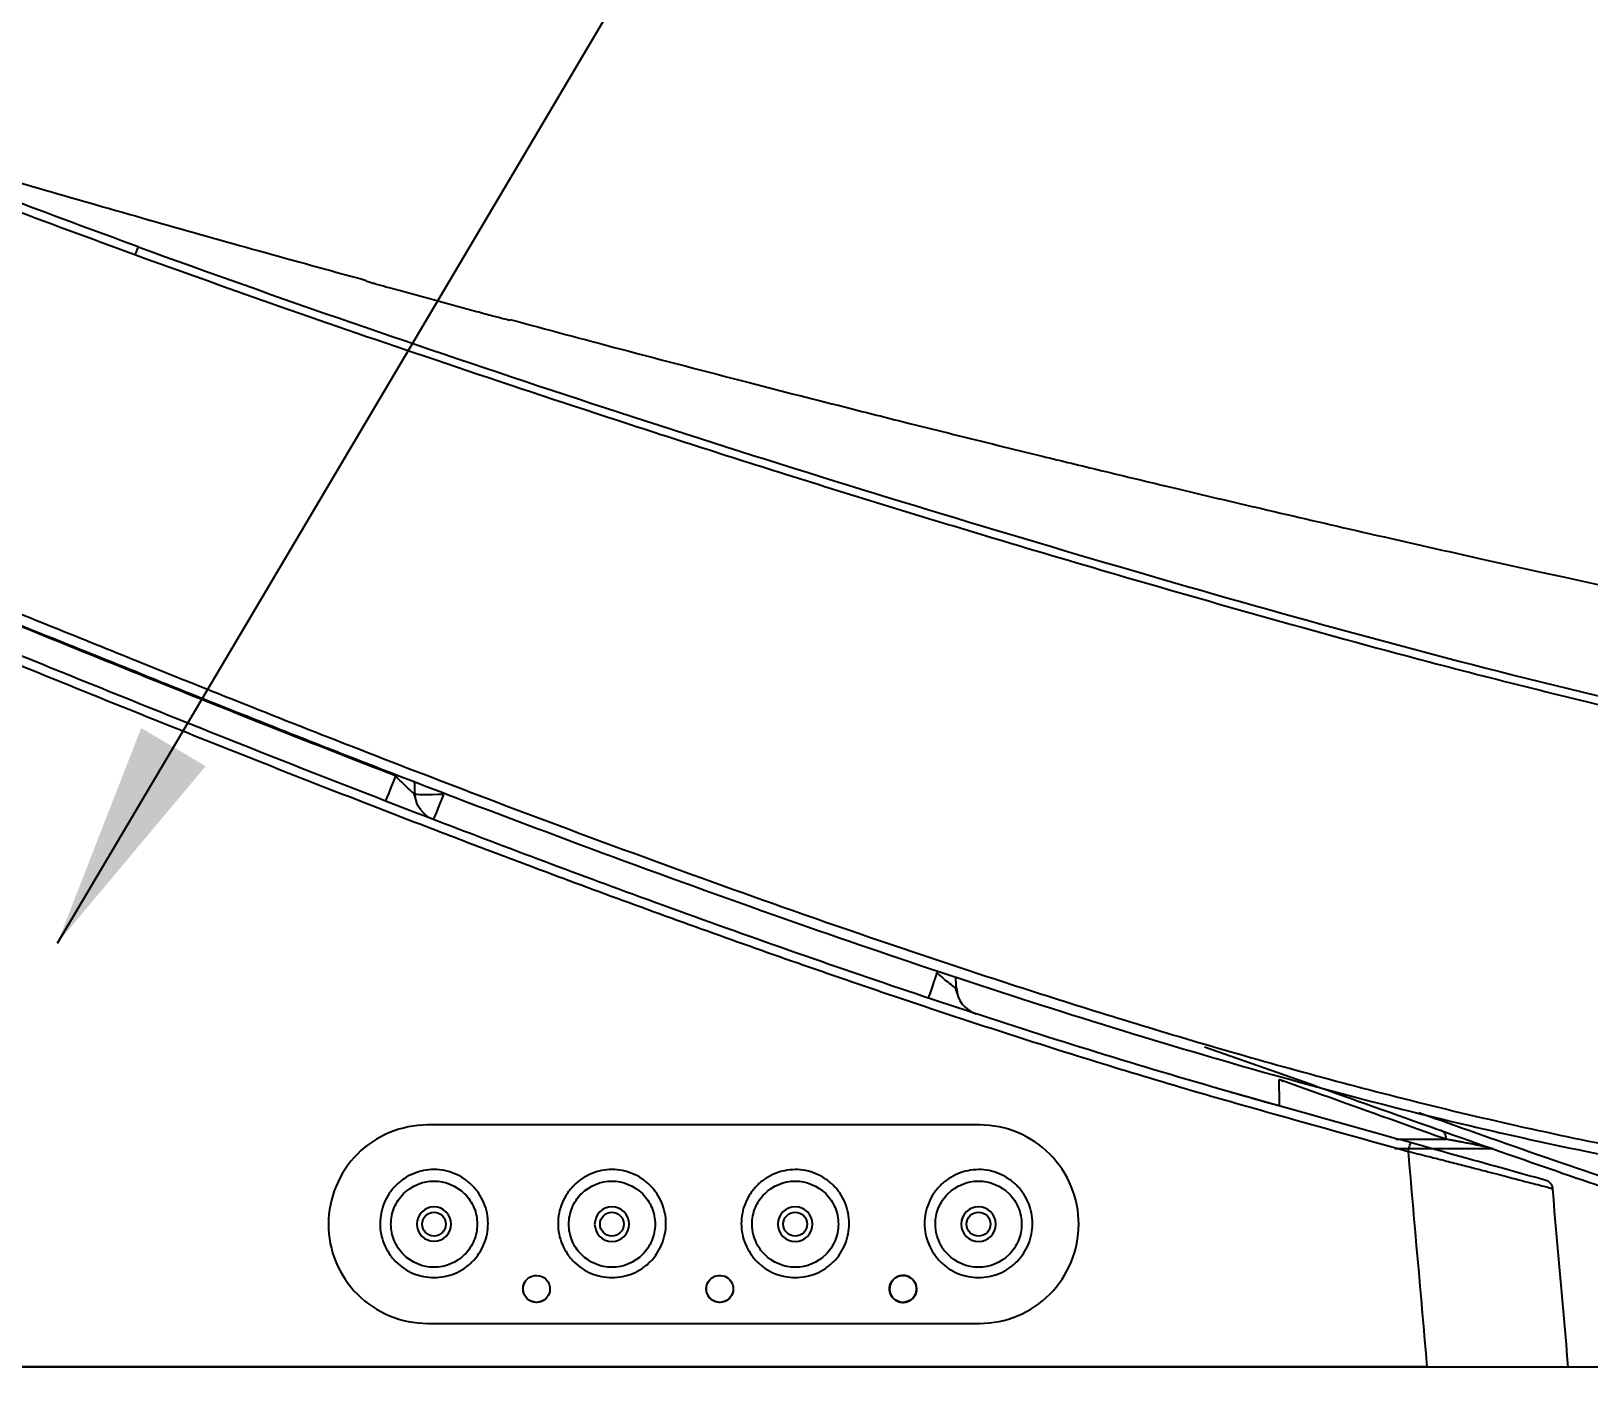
# Model space of a CAD drawing. Extents: x -2137 to 3740, y 68 to 2359.
# Drawn here: x 1426 to 1590.2, y 672.3 to 815.6 of the extents above; entities that cross this region are included whole.
import ezdxf

# ---------------------------------------------------------------- set-up
doc = ezdxf.new("R2010")
doc.units = 0
doc.header["$LTSCALE"] = 20
doc.header["$MEASUREMENT"] = 0
doc.layers.get('0').update_dxf_attribs({"linetype": 'CONTINUOUS'})
doc.layers.get('DEFPOINTS').update_dxf_attribs({"linetype": 'CONTINUOUS'})
doc.layers.add('1', color=7, linetype='CONTINUOUS')
doc.dimstyles.get("Standard").update_dxf_attribs({"dimtxt": 2.7, "dimasz": 2.5, "dimexe": 1.5, "dimexo": 1.5, "dimgap": 1.5, "dimtad": 1, "dimdec": 0, "dimlfac": 10, "dimzin": 0, "dimdsep": 46, "dimtxsty": 'Standard', "dimcen": 0, "dimclrt": 2, "dimadec": 0, "dimazin": 0, "dimtfac": 1, "dimtdec": 0, "dimtmove": 0, "dimatfit": 3, "dimfxl": 0, "dimtolj": 1, "dimtzin": 0, "dimarcsym": 0})

# ---------------------------------------------------------------- blocks, each defined once
blk = doc.blocks.new('*D29')
at = {"color": 3, "lineweight": -2}
for p, q in [((1914.91, 686.91), (1914.91, 67.8)), ((1305.18, 293.1), (1305.18, 67.8)), ((1329.18, 73.8), (1890.91, 73.8))]:
    blk.add_line(p, q, dxfattribs=at)
at = {"color": 3}
for points in [[(1329.18, 77.8), (1329.18, 69.8), (1305.18, 73.8)], [(1890.91, 77.8), (1890.91, 69.8), (1914.91, 73.8)]]:
    blk.add_solid(points, dxfattribs=at)
at = {"layer": 'DEFPOINTS', "color": 0}
for p in [(1914.91, 688.71), (1305.18, 294.9), (1914.91, 73.8)]:
    blk.add_point(p, dxfattribs=at)
at = {"color": 2, "insert": (1610.04, 97.8), "char_height": 24, "attachment_point": 5}
blk.add_mtext('\\A1;610', dxfattribs=at)
blk = doc.blocks.new('A$C9bb48bae')
at = {"layer": '1', "color": 7, "linetype": 'Continuous'}
for p, q in [((364.2, 29.44), (364.2, 29.43)), ((334.82, 22.97), (334.82, 22.97)), ((328.93, 19.5), (328.96, 19.52)), ((341.77, 0), (326.87, 0))]:
    blk.add_line(p, q, dxfattribs=at)
blk.add_arc((445.42, 60.48), 3, 290.9699, 357.5, dxfattribs=at)
at = {"layer": '1', "color": 7, "linetype": 'Continuous', "extrusion": (0, 0, -1)}
for centre, radius, start, end in [((-388.36, 40.05), 3, 183, 251.8739), ((-329.5, 18.68), 1, 5, 74.4047)]:
    blk.add_arc(centre, radius, start, end, dxfattribs=at)
at = {"layer": '1', "color": 7, "linetype": 'Continuous'}
for centre, major_axis, ratio, start_param, end_param in [((450.48, 62.43), (-1.08, 2.8), 0.017208, 1.621769, 3.141593), ((445.42, 60.48), (3, -0.13), 0.053932, 4.717597, 6.283185), ((445.42, 60.48), (-1.07, 2.8), 0.016724, 1.622363, 3.141593), ((393.39, 41.72), (-0.95, 2.85), 0.010522, 1.630612, 3.141593), ((343.76, 22.66), (0.269, -0.963), 0.008601, 1.622759, 3.141593)]:
    blk.add_ellipse(centre, major_axis=major_axis, ratio=ratio, start_param=start_param, end_param=end_param, dxfattribs=at)
for points, knots in [([(505.4, 129.24), (498.3, 127.14), (483.88, 122.95), (466.6, 118.05), (456.42, 115.26), (453.57, 114.48)], [0, 0, 0, 0, 0.412563, 0.835474, 1, 1, 1, 1]), ([(505.89, 127.84), (501.26, 126.01), (491.98, 122.34), (482.62, 118.91), (477.94, 117.19)], [0, 0, 0, 0, 0.500173, 1, 1, 1, 1]), ([(477.62, 118.02), (447.77, 107.18), (417.59, 97.28), (371.94, 83.6), (356.66, 79.18), (325.94, 71.07), (310.49, 67.49), (294.96, 64.38)], [0, 0, 0, 0, 0.5, 0.5, 0.75, 0.75, 1, 1, 1, 1]), ([(477.94, 117.19), (473.18, 115.48), (463.04, 111.84), (446.84, 106.28), (428.76, 100.25), (408.76, 93.82), (385.45, 86.67), (362.83, 80.08), (339.81, 73.74), (318.39, 68.42), (302.85, 65.15), (295.1, 63.52)], [0, 0, 0, 0, 0.079655, 0.169452, 0.269417, 0.379575, 0.499943, 0.65291, 0.750136, 0.875496, 1, 1, 1, 1]), ([(450.08, 113.43), (448.72, 113.06), (446, 112.31), (443.29, 111.58), (441.93, 111.21)], [0, 0, 0, 0, 0.500231, 1, 1, 1, 1]), ([(453.58, 114.41), (453.56, 114.41), (453.53, 114.39), (453.27, 114.32), (452.87, 114.21), (452.37, 114.06), (451.8, 113.9), (451.22, 113.74), (450.64, 113.59), (450.27, 113.48), (450.08, 113.43)], [0, 0, 0, 0, 0.135511, 0.271849, 0.411596, 0.545473, 0.672653, 0.789787, 0.894801, 1, 1, 1, 1]), ([(438.42, 110.36), (434.52, 109.31), (426.11, 107.06), (414.14, 103.94), (404, 101.35), (396.82, 99.54), (391.64, 98.25), (386.98, 97.1), (381.81, 95.83), (375.63, 94.33), (367.93, 92.48), (358.72, 90.31), (348.05, 87.84), (316.87, 80.8), (280.4, 73.29), (239.1, 65.9), (212.88, 61.6), (187.6, 57.85), (164.29, 54.77), (145.3, 52.54), (130.29, 50.95), (118.11, 49.76), (107.71, 48.84), (98.3, 48.08), (88.95, 47.38), (77.07, 46.59), (68.06, 46.09), (62.95, 45.83)], [0, 0, 0, 0, 0.031815, 0.06835, 0.097277, 0.114025, 0.126565, 0.139222, 0.151775, 0.168453, 0.189216, 0.214009, 0.24276, 0.275372, 0.465247, 0.535344, 0.605106, 0.674102, 0.736164, 0.789939, 0.82439, 0.854817, 0.886058, 0.906459, 0.929029, 0.959788, 1, 1, 1, 1]), ([(441.93, 111.21), (441.63, 111.13), (441.05, 110.97), (440.27, 110.76), (439.63, 110.59), (439.01, 110.43), (438.63, 110.33), (438.45, 110.29), (438.44, 110.29), (438.43, 110.29)], [0, 0, 0, 0, 0.166105, 0.321356, 0.464124, 0.588876, 0.811375, 0.905746, 1, 1, 1, 1]), ([(438.43, 110.29), (438.43, 110.32), (438.43, 110.34), (438.43, 110.35), (438.43, 110.35)], [0, 0, 0, 0, 0.67014, 1, 1, 1, 1]), ([(508.18, 86.65), (507.76, 86.48), (506.4, 85.93), (503.59, 84.81), (499.26, 83.07), (493.41, 80.71), (486.03, 77.74), (477.13, 74.14), (466.69, 69.95), (454.7, 65.22), (441.14, 59.99), (425.98, 54.31), (409.21, 48.25), (390.79, 41.94), (370.67, 35.52), (348.79, 29.27), (325.04, 23.58), (299.34, 19.19), (271.75, 16.76), (242.55, 15), (211.89, 14.3), (180.13, 14.16), (147.47, 14.18), (114.23, 14.18), (81.16, 14.2), (49.63, 14.21), (22.36, 14.22), (3.8, 14.24), (0, 14.25), (0, 14.25)], [0, 0, 0, 0, 0.002237, 0.007152, 0.014744, 0.025013, 0.037959, 0.053582, 0.07188, 0.092854, 0.116505, 0.142832, 0.171833, 0.20351, 0.237859, 0.274881, 0.314573, 0.356936, 0.402004, 0.449781, 0.500255, 0.55342, 0.609269, 0.667805, 0.729036, 0.79296, 0.859558, 0.928803, 1, 1, 1, 1]), ([(508.57, 85.61), (501.17, 82.64), (486.76, 76.86), (465.34, 68.2), (438.59, 57.77), (407.47, 46.3), (372.14, 34.63), (340.79, 25.91), (315.51, 20.67), (296.67, 17.98), (280.02, 16.35), (262.8, 15.06), (243.44, 14.01), (224.11, 13.4), (198.55, 13.04), (173.8, 13), (149.29, 13), (128.88, 13), (107.29, 13), (84.96, 13), (63.98, 13), (40.83, 13), (23.09, 13), (11.49, 13), (5.31, 13), (1.71, 13), (0.97, 13), (0.97, 13)], [0, 0, 0, 0, 0.039003, 0.075957, 0.112972, 0.179376, 0.238139, 0.29481, 0.338391, 0.364249, 0.387853, 0.420247, 0.44887, 0.483127, 0.51582, 0.576231, 0.608416, 0.642464, 0.683469, 0.724728, 0.767812, 0.808151, 0.875463, 0.906299, 0.936507, 0.968699, 1, 1, 1, 1]), ([(450.49, 62.27), (454.75, 63.93), (463.78, 67.45), (477.29, 72.86), (491.02, 78.43), (500, 82.09), (504.49, 83.91)], [0, 0, 0, 0, 0.235726, 0.499999, 0.749999, 1, 1, 1, 1]), ([(343.49, 23.63), (352.82, 26.21), (371.48, 31.37), (398.79, 40.23), (424.37, 49.3), (446.55, 57.65), (466.64, 65.5), (485.74, 73.2), (499.02, 78.6), (505.62, 81.29)], [0, 0, 0, 0, 0.168543, 0.337103, 0.500019, 0.641198, 0.75001, 0.875634, 1, 1, 1, 1]), ([(506.03, 80.42), (502.71, 79.07), (496.06, 76.37), (482.76, 70.96), (466.11, 64.27), (451.62, 58.61), (441.55, 54.77), (434.83, 52.23), (422.48, 47.66), (405.57, 41.61), (385.14, 34.76), (368.67, 29.69), (354.84, 25.8), (347.92, 23.87), (343.76, 22.71)], [0, 0, 0, 0, 0.062547, 0.125006, 0.249989, 0.374972, 0.395805, 0.437472, 0.499979, 0.624989, 0.749999, 0.874999, 0.924839, 1, 1, 1, 1]), ([(448.58, 60.45), (448.6, 60.47), (448.75, 60.59), (449.16, 60.96), (449.82, 61.59), (450.27, 62.04), (450.49, 62.27)], [0, 0, 0, 0, 0.044623, 0.362119, 0.680771, 1, 1, 1, 1]), ([(448.42, 60.35), (448.43, 60.34), (448.44, 60.34), (448.53, 60.41), (448.58, 60.45)], [0, 0, 0, 0, 0.568434, 1, 1, 1, 1]), ([(391.52, 39.97), (391.53, 39.98), (391.67, 40.08), (392.06, 40.38), (392.73, 40.93), (393.19, 41.33), (393.42, 41.54)], [0, 0, 0, 0, 0.036746, 0.356852, 0.678063, 1, 1, 1, 1]), ([(391.35, 39.89), (391.36, 39.89), (391.38, 39.88), (391.47, 39.94), (391.52, 39.97)], [0, 0, 0, 0, 0.557597, 1, 1, 1, 1]), ([(389.4, 37.23), (389.4, 37.23), (389.33, 37.21), (389.31, 37.21), (389.29, 37.2)], [0, 0, 0, 0, 0.002193, 1, 1, 1, 1]), ([(365.2, 33.72), (361.46, 32.41), (348.85, 27.98), (329.17, 20.89), (307.61, 13.74), (289.33, 9.75), (272.77, 8.38), (256.81, 8.11), (239.45, 8.03), (222.06, 8.01), (205.49, 8), (187.79, 8), (168.01, 8), (144.08, 8), (117.97, 8), (94.34, 8), (73.9, 8), (56.62, 8), (42.5, 8), (32.46, 8), (23.02, 8), (15.24, 8), (11.81, 8), (10.89, 8)], [0, 0, 0, 0, 0.027782, 0.09364, 0.14666, 0.186834, 0.224409, 0.263097, 0.299128, 0.346896, 0.386387, 0.417719, 0.474598, 0.530819, 0.595475, 0.67339, 0.718363, 0.768012, 0.829196, 0.860934, 0.886752, 0.955538, 1, 1, 1, 1]), ([(339.75, 23.98), (345.54, 26.05), (349.85, 27.6), (355.73, 29.69), (357.35, 30.27), (357.35, 30.27)], [0, 0, 0, 0, 0.5, 0.5, 1, 1, 1, 1]), ([(357.41, 27.51), (357.62, 27.57), (359.31, 28.04), (361.35, 28.62), (362.89, 29.06), (363.65, 29.28), (363.96, 29.37), (364.06, 29.4), (364.08, 29.4)], [0, 0, 0, 0, 0.050065, 0.40918, 0.589555, 0.769584, 0.949082, 1, 1, 1, 1]), ([(342.62, 26.8), (339.55, 25.71), (336.48, 24.62), (324.62, 20.46), (315.83, 17.41), (302.38, 13.71), (297.86, 12.63), (288.72, 10.96), (284.11, 10.37), (270.24, 9.23), (260.95, 9.17), (242.44, 9.03), (233.2, 9.02), (205.67, 9), (187.55, 9), (152.02, 9), (134.59, 9), (101, 9), (84.82, 9), (55.28, 9), (41.92, 9), (26.32, 9), (21.86, 9), (14.82, 9), (12.23, 9), (9.05, 9), (8.33, 9), (8.35, 9)], [0, 0, 0, 0, 0.022892, 0.022892, 0.088296, 0.088296, 0.120998, 0.120998, 0.1537, 0.1537, 0.219104, 0.219104, 0.284508, 0.284508, 0.415317, 0.415317, 0.546125, 0.546125, 0.676934, 0.676934, 0.807742, 0.807742, 0.873147, 0.873147, 0.938551, 0.938551, 1, 1, 1, 1]), ([(329.24, 19.65), (329.24, 19.65), (330.89, 20.11), (336.24, 21.6), (339.86, 22.61), (343.49, 23.63)], [0, 0, 0, 0, 0.5, 0.5, 1, 1, 1, 1]), ([(334.87, 23), (334.86, 23), (334.84, 22.99), (334.81, 22.98), (334.78, 22.97), (334.76, 22.96), (334.74, 22.95), (334.72, 22.95), (334.71, 22.94), (334.71, 22.94), (334.71, 22.94)], [0, 0, 0, 0, 0.073435, 0.206866, 0.340296, 0.473727, 0.607158, 0.740588, 0.874019, 1, 1, 1, 1]), ([(335.04, 23), (335.03, 23), (335.01, 23), (334.99, 23), (334.98, 23.02), (335.07, 23.05), (335.25, 23.1), (335.44, 23.14), (335.65, 23.19), (335.88, 23.24), (336.13, 23.29), (336.4, 23.35), (336.67, 23.4), (336.93, 23.46), (337.2, 23.51), (337.46, 23.56), (337.73, 23.61), (338.03, 23.67), (338.36, 23.73), (338.71, 23.79), (339.07, 23.86), (339.43, 23.92), (339.65, 23.96), (339.75, 23.98)], [0, 0, 0, 0, 0.013986, 0.033838, 0.057621, 0.082906, 0.111907, 0.143342, 0.178862, 0.218397, 0.261942, 0.310426, 0.361841, 0.412669, 0.462727, 0.513481, 0.567583, 0.627787, 0.695404, 0.769084, 0.847645, 0.932351, 1, 1, 1, 1]), ([(345.15, 23), (344.71, 23), (343.18, 23), (340.12, 23), (336.88, 23), (335.04, 23)], [0, 0, 0, 0, 0.179724, 0.589862, 1, 1, 1, 1]), ([(345.03, 23.98), (343.97, 23.98), (342.27, 23.98), (340.4, 23.98), (339.75, 23.98)], [0, 0, 0, 0, 0.664076, 1, 1, 1, 1]), ([(343.76, 22.71), (343.09, 22.55), (341.8, 22.22), (339.94, 21.75), (338.24, 21.32), (336.71, 20.92), (335.36, 20.57), (334.17, 20.26), (332.44, 19.8), (330.46, 19.3), (328.94, 18.9), (328.67, 18.82), (328.58, 18.79)], [0, 0, 0, 0, 0.089256, 0.17345, 0.252596, 0.326708, 0.395807, 0.459918, 0.519072, 0.698024, 0.870889, 1, 1, 1, 1]), ([(341.77, 0), (373.47, 0), (405.18, 0), (468.59, 0), (500.29, 0), (531.98, 0)], [0, 0, 0, 0, 0.5, 0.5, 1, 1, 1, 1])]:
    blk.add_open_spline(points, degree=3, knots=knots, dxfattribs=at)
for points, degree in [([(477.62, 118.02), (486.99, 121.43), (496.3, 124.95), (505.54, 128.66)], 3), ([(477.62, 118.02), (477.63, 118.01), (477.79, 117.6), (477.94, 117.19)], 3), ([(448.42, 60.35), (448.43, 60.78), (448.45, 61.22), (448.47, 61.66)], 3), ([(448.59, 60.45), (448.41, 59.93), (448.28, 59.57)], 2), ([(391.35, 39.89), (391.38, 40.31), (391.4, 40.72), (391.42, 41.13)], 3), ([(391.52, 39.97), (391.15, 38.94)], 1), ([(391.3, 39.47), (391.28, 39.35), (391.25, 39.24), (391.22, 39.14)], 3), ([(357.08, 30.17), (357.02, 30.15), (356.95, 30.13), (356.87, 30.1)], 3), ([(357.3, 27.49), (357.31, 28.41), (357.33, 29.34), (357.35, 30.27)], 3), ([(335.04, 23), (334.93, 23), (334.82, 22.98), (334.71, 22.94)], 3), ([(334.76, 22.96), (335.05, 23)], 1), ([(343.76, 22.71), (343.09, 15.14), (342.43, 7.57), (341.77, 0)], 3), ([(326.87, 0), (327.41, 6.26), (327.96, 12.51), (328.51, 18.77)], 3), ([(328.58, 18.79), (328.56, 18.78), (328.53, 18.78), (328.51, 18.77)], 3), ([(328.97, 19.53), (328.55, 19.24), (328.54, 18.78)], 2), ([(328.63, 18.8), (328.59, 18.79), (328.56, 18.79), (328.54, 18.78)], 3)]:
    blk.add_open_spline(points, degree=degree, dxfattribs=at)
blk.add_rational_spline([(339.75, 23.98), (339.71, 24.43), (339.91, 24.78), (340.26, 24.91)], [1.10724556924, 0.964144512346, 0.964251556934, 1.107566703], degree=3, dxfattribs=at)

msp = doc.modelspace()

# ---------------------------------------------------------------- linework, layer by layer
msp.add_line((1320.18, 674.9), (1903.15, 674.9))
at = {"layer": '1', "color": 7, "linetype": 'Continuous', "extrusion": (0, 0, -1)}
for centre, radius in [((-1468.49, 689.94), 1.81), ((-1487.24, 689.94), 1.82), ((-1506.56, 689.94), 1.83), ((-1525.88, 689.94), 1.84)]:
    msp.add_circle(centre, radius, dxfattribs=at)
at = {"layer": '1', "color": 7, "linetype": 'Continuous'}
for centre, radius in [((1468.49, 689.94), 1.25), ((1487.24, 689.94), 1.25), ((1506.56, 689.94), 1.26), ((1525.88, 689.94), 1.27)]:
    msp.add_circle(centre, radius, dxfattribs=at)
at = {"layer": '1', "color": 7, "linetype": 'Continuous', "extrusion": (0, 0, -1)}
for centre, start, end in [((-1479.29, 683.12), 251.5692, 144.4411), ((-1517.92, 683.12), 251.5692, 137.0329), ((-1517.92, 683.12), 320.0479, 251.5692), ((-1498.61, 683.12), 251.5692, 161.6929), ((-1498.61, 683.12), 180.8967, 251.5692), ((-1479.29, 683.12), 192.0061, 251.5692), ((-1517.92, 683.12), 192.0061, 251.5692), ((-1517.93, 683.12), 239.8073, 251.5692)]:
    msp.add_arc(centre, 1.42, start, end, dxfattribs=at)
at = {"layer": '1', "color": 7, "linetype": 'Continuous'}
for points, knots in [([(1467.81, 700.39), (1465.05, 700.39), (1462.34, 699.26), (1458.49, 695.4), (1457.36, 692.67), (1457.35, 687.22), (1458.46, 684.51), (1462.36, 680.6), (1465.05, 679.48), (1467.81, 679.48)], [0, 0, 0, 0, 0.25, 0.25, 0.5, 0.5, 0.75, 0.75, 1, 1, 1, 1]), ([(1525.99, 700.39), (1516.87, 700.39), (1507.96, 700.39), (1496.66, 700.39), (1493.98, 700.39), (1488.69, 700.39), (1486.11, 700.39), (1478.41, 700.39), (1473.17, 700.39), (1467.81, 700.39)], [0, 0, 0, 0, 0.448805, 0.448805, 0.591114, 0.591114, 0.733423, 0.733423, 1, 1, 1, 1]), ([(1525.99, 679.48), (1528.76, 679.48), (1531.46, 680.62), (1535.32, 684.48), (1536.44, 687.21), (1536.45, 692.66), (1535.34, 695.37), (1531.44, 699.28), (1528.76, 700.39), (1525.99, 700.39)], [0, 0, 0, 0, 0.25, 0.25, 0.5, 0.5, 0.75, 0.75, 1, 1, 1, 1]), ([(1468.49, 695.69), (1468.87, 695.69), (1469.61, 695.61), (1470.69, 695.29), (1471.68, 694.76), (1472.54, 694.04), (1473.25, 693.18), (1473.78, 692.19), (1474.11, 691.11), (1474.22, 690), (1474.11, 688.88), (1473.68, 687.46), (1472.83, 686.19), (1471.68, 685.24), (1470.68, 684.71), (1469.61, 684.38), (1468.49, 684.28), (1467.37, 684.39), (1465.94, 684.82), (1464.67, 685.67), (1463.73, 686.82), (1463.2, 687.81), (1462.87, 688.89), (1462.77, 690), (1462.88, 691.12), (1463.2, 692.19), (1463.73, 693.18), (1464.44, 694.05), (1465.31, 694.76), (1466.63, 695.46), (1467.75, 695.69), (1468.49, 695.69)], [0, 0, 0, 0, 0.031357, 0.062538, 0.093894, 0.125116, 0.156399, 0.187717, 0.2189, 0.250253, 0.281428, 0.312752, 0.374949, 0.406295, 0.437473, 0.468905, 0.500315, 0.531515, 0.562838, 0.62505, 0.656404, 0.687575, 0.718917, 0.750142, 0.781407, 0.812729, 0.843909, 0.875267, 0.906454, 0.937783, 1, 1, 1, 1]), ([(1487.24, 695.69), (1487.62, 695.69), (1488.36, 695.61), (1489.44, 695.29), (1490.42, 694.76), (1491.29, 694.05), (1492.01, 693.18), (1492.53, 692.19), (1492.86, 691.12), (1492.97, 690.01), (1492.86, 688.89), (1492.43, 687.46), (1491.59, 686.19), (1490.44, 685.25), (1489.45, 684.71), (1488.37, 684.39), (1487.25, 684.28), (1486.13, 684.39), (1484.71, 684.82), (1483.43, 685.67), (1482.49, 686.82), (1481.96, 687.81), (1481.63, 688.88), (1481.52, 690), (1481.63, 691.11), (1481.96, 692.18), (1482.49, 693.17), (1483.43, 694.33), (1484.7, 695.18), (1486.13, 695.61), (1486.87, 695.69), (1487.24, 695.69)], [0, 0, 0, 0, 0.031351, 0.062525, 0.093876, 0.12509, 0.156376, 0.187693, 0.218881, 0.250238, 0.281417, 0.312747, 0.374944, 0.406285, 0.437457, 0.468881, 0.500287, 0.531482, 0.562807, 0.625022, 0.656377, 0.687552, 0.718899, 0.750124, 0.781398, 0.812722, 0.843907, 0.875268, 0.937487, 0.968767, 1, 1, 1, 1]), ([(1506.56, 695.69), (1506.93, 695.69), (1507.68, 695.61), (1508.75, 695.29), (1509.74, 694.76), (1510.61, 694.05), (1511.32, 693.18), (1511.85, 692.19), (1512.18, 691.12), (1512.29, 690.01), (1512.18, 688.89), (1511.75, 687.46), (1510.91, 686.19), (1509.76, 685.25), (1508.77, 684.71), (1507.69, 684.39), (1506.57, 684.28), (1505.45, 684.38), (1504.38, 684.71), (1503.39, 685.24), (1502.52, 685.95), (1501.81, 686.82), (1501.28, 687.81), (1500.95, 688.88), (1500.84, 690), (1500.95, 691.11), (1501.28, 692.18), (1501.8, 693.17), (1502.51, 694.04), (1503.38, 694.75), (1504.69, 695.46), (1505.82, 695.68), (1506.56, 695.69)], [0, 0, 0, 0, 0.031339, 0.062505, 0.093849, 0.125057, 0.156336, 0.187647, 0.218829, 0.250179, 0.281351, 0.312674, 0.374859, 0.406193, 0.437358, 0.468773, 0.500169, 0.53135, 0.56266, 0.593939, 0.625147, 0.656491, 0.687657, 0.718997, 0.750216, 0.781483, 0.812799, 0.843975, 0.875325, 0.906499, 0.937817, 1, 1, 1, 1]), ([(1525.88, 695.69), (1526.25, 695.69), (1527, 695.61), (1528.07, 695.29), (1529.06, 694.76), (1529.93, 694.05), (1530.64, 693.18), (1531.17, 692.19), (1531.5, 691.12), (1531.61, 690.01), (1531.5, 688.89), (1531.07, 687.46), (1530.22, 686.19), (1529.07, 685.25), (1528.08, 684.71), (1527.01, 684.39), (1525.89, 684.28), (1524.77, 684.38), (1523.7, 684.71), (1522.71, 685.24), (1521.84, 685.95), (1521.13, 686.82), (1520.6, 687.81), (1520.27, 688.88), (1520.16, 690), (1520.27, 691.11), (1520.6, 692.18), (1521.12, 693.17), (1521.83, 694.04), (1522.7, 694.75), (1524.01, 695.46), (1525.14, 695.68), (1525.88, 695.69)], [0, 0, 0, 0, 0.031339, 0.062505, 0.093849, 0.125057, 0.156336, 0.187647, 0.218829, 0.250179, 0.281351, 0.312674, 0.374859, 0.406193, 0.437358, 0.468773, 0.500169, 0.53135, 0.56266, 0.593939, 0.625147, 0.656491, 0.687657, 0.718997, 0.750216, 0.781483, 0.812799, 0.843975, 0.875325, 0.906499, 0.937817, 1, 1, 1, 1]), ([(1468.49, 694.48), (1468.49, 694.48), (1467.33, 694.48), (1465.5, 693.72), (1464.19, 691.73), (1463.83, 689.94), (1464.19, 688.16), (1465.5, 686.16), (1468.49, 684.89), (1471.48, 686.16), (1472.8, 688.16), (1473.16, 689.94), (1472.8, 691.72), (1471.49, 693.72), (1469.65, 694.48), (1468.49, 694.48)], [0, 0, 0, 0, 0.000027, 0.123679, 0.18678, 0.249953, 0.313107, 0.3762, 0.499858, 0.623825, 0.68689, 0.749977, 0.8131, 0.876266, 1, 1, 1, 1]), ([(1487.24, 694.48), (1486.08, 694.48), (1484.25, 693.72), (1482.94, 691.72), (1482.58, 689.94), (1482.94, 688.15), (1484.26, 686.16), (1487.25, 684.89), (1490.23, 686.16), (1491.55, 688.16), (1491.91, 689.94), (1491.55, 691.73), (1490.23, 693.72), (1488.4, 694.49), (1487.24, 694.48), (1487.24, 694.48)], [0, 0, 0, 0, 0.123664, 0.186773, 0.249951, 0.313102, 0.376188, 0.499837, 0.623816, 0.686885, 0.749976, 0.813099, 0.876263, 0.999812, 1, 1, 1, 1]), ([(1506.56, 694.48), (1505.4, 694.48), (1503.56, 693.72), (1502.25, 691.72), (1501.85, 689.75), (1502.34, 687.95), (1503.77, 686.08), (1506.57, 684.88), (1509.55, 686.16), (1510.87, 688.16), (1511.23, 689.94), (1510.86, 691.73), (1509.55, 693.72), (1507.72, 694.49), (1506.56, 694.48), (1506.56, 694.48)], [0, 0, 0, 0, 0.123698, 0.186825, 0.250021, 0.333741, 0.376022, 0.499703, 0.623715, 0.686801, 0.749909, 0.813049, 0.87623, 0.999805, 1, 1, 1, 1]), ([(1525.87, 694.48), (1524.71, 694.48), (1522.88, 693.72), (1521.57, 691.72), (1521.17, 689.75), (1521.66, 687.95), (1523.09, 686.08), (1525.88, 684.88), (1528.87, 686.16), (1530.19, 688.16), (1530.54, 689.94), (1530.18, 691.73), (1528.87, 693.72), (1527.04, 694.49), (1525.88, 694.48), (1525.87, 694.48)], [0, 0, 0, 0, 0.123698, 0.186825, 0.250021, 0.333741, 0.376022, 0.499703, 0.623715, 0.686801, 0.749909, 0.813049, 0.87623, 0.999805, 1, 1, 1, 1]), ([(1480.64, 683.57), (1480.69, 683.42), (1480.71, 683.25), (1480.71, 682.94), (1480.68, 682.78), (1480.57, 682.48), (1480.49, 682.33), (1480.28, 682.09), (1480.16, 681.98), (1479.89, 681.82), (1479.74, 681.76), (1479.42, 681.69), (1479.26, 681.69), (1478.95, 681.73), (1478.79, 681.78), (1478.51, 681.92), (1478.38, 682.02), (1478.16, 682.25), (1478.06, 682.38), (1477.98, 682.57), (1477.96, 682.62), (1477.93, 682.71), (1477.91, 682.76), (1477.87, 682.96), (1477.86, 683.12), (1477.9, 683.44), (1477.94, 683.59), (1478.05, 683.82), (1478.1, 683.9), (1478.16, 683.97)], [0, 0, 0, 0, 0.082244, 0.082244, 0.164486, 0.164486, 0.246738, 0.246738, 0.328933, 0.328933, 0.411021, 0.411021, 0.493001, 0.493001, 0.574919, 0.574919, 0.65685, 0.65685, 0.738862, 0.738862, 0.765236, 0.765236, 0.788562, 0.788562, 0.870749, 0.870749, 0.952999, 0.952999, 1, 1, 1, 1]), ([(1480.45, 683.93), (1480.53, 683.82), (1480.59, 683.7), (1480.64, 683.57), (1480.64, 683.57), (1480.64, 683.57)], [0, 0, 0, 0, 0.985676, 0.985676, 1, 1, 1, 1]), ([(1499.95, 683.57), (1500.01, 683.42), (1500.03, 683.25), (1500.03, 682.94), (1500, 682.78), (1499.89, 682.48), (1499.81, 682.33), (1499.6, 682.09), (1499.48, 681.98), (1499.21, 681.82), (1499.05, 681.76), (1498.74, 681.69), (1498.58, 681.69), (1498.26, 681.73), (1498.11, 681.78), (1497.83, 681.92), (1497.69, 682.02), (1497.47, 682.25), (1497.38, 682.38), (1497.29, 682.57), (1497.28, 682.62), (1497.25, 682.71), (1497.23, 682.76), (1497.19, 682.96), (1497.18, 683.12), (1497.22, 683.44), (1497.26, 683.59), (1497.37, 683.82), (1497.42, 683.9), (1497.47, 683.97)], [0, 0, 0, 0, 0.082241, 0.082241, 0.16448, 0.16448, 0.246735, 0.246735, 0.328941, 0.328941, 0.411044, 0.411044, 0.493036, 0.493036, 0.57496, 0.57496, 0.656885, 0.656885, 0.738882, 0.738882, 0.765233, 0.765233, 0.788535, 0.788535, 0.870708, 0.870708, 0.952953, 0.952953, 1, 1, 1, 1]), ([(1499.76, 683.94), (1499.84, 683.83), (1499.91, 683.7), (1499.95, 683.57), (1499.95, 683.57), (1499.95, 683.57)], [0, 0, 0, 0, 0.98592, 0.98592, 1, 1, 1, 1]), ([(1519.27, 683.57), (1519.32, 683.42), (1519.35, 683.25), (1519.34, 682.94), (1519.31, 682.78), (1519.2, 682.48), (1519.12, 682.33), (1518.92, 682.09), (1518.8, 681.98), (1518.52, 681.82), (1518.37, 681.76), (1518.06, 681.69), (1517.9, 681.69), (1517.58, 681.73), (1517.43, 681.78), (1517.14, 681.92), (1517.01, 682.02), (1516.79, 682.25), (1516.7, 682.38), (1516.61, 682.57), (1516.59, 682.62), (1516.56, 682.71), (1516.55, 682.76), (1516.51, 682.96), (1516.5, 683.12), (1516.53, 683.44), (1516.58, 683.59), (1516.72, 683.88), (1516.81, 684.01), (1517.04, 684.24), (1517.17, 684.33), (1517.46, 684.47), (1517.62, 684.51), (1517.94, 684.54), (1518.1, 684.53), (1518.41, 684.46), (1518.56, 684.4), (1518.83, 684.23), (1518.95, 684.12), (1519.14, 683.87), (1519.22, 683.72), (1519.27, 683.57), (1519.27, 683.57), (1519.27, 683.57)], [0, 0, 0, 0, 0.053811, 0.053811, 0.107621, 0.107621, 0.161442, 0.161442, 0.21523, 0.21523, 0.268951, 0.268951, 0.3226, 0.3226, 0.376204, 0.376204, 0.429808, 0.429808, 0.48346, 0.48346, 0.500702, 0.500702, 0.515949, 0.515949, 0.569715, 0.569715, 0.623529, 0.623529, 0.677345, 0.677345, 0.731115, 0.731115, 0.784813, 0.784813, 0.838444, 0.838444, 0.892042, 0.892042, 0.945657, 0.945657, 0.999328, 0.999328, 1, 1, 1, 1]), ([(1467.81, 679.48), (1473.17, 679.48), (1478.41, 679.48), (1486.11, 679.48), (1488.7, 679.48), (1493.99, 679.48), (1496.67, 679.48), (1507.96, 679.48), (1516.88, 679.48), (1525.99, 679.48)], [0, 0, 0, 0, 0.26659, 0.26659, 0.408917, 0.408917, 0.551243, 0.551243, 1, 1, 1, 1])]:
    msp.add_open_spline(points, degree=3, knots=knots, dxfattribs=at)

# ---------------------------------------------------------------- block references
at = {"xscale": -1}
msp.add_blockref('A$C9bb48bae', (1914.91, 674.9), dxfattribs=at)

# ---------------------------------------------------------------- dimensions: what is measured, and where the dimension line sits
dim = msp.add_linear_dim(base=(1914.91, 73.8), p1=(1305.18, 294.9), p2=(1914.91, 688.71), dimstyle='Standard', override={"dimscale": 1.2, "dimtxt": 20, "dimasz": 20, "dimexe": 5, "dimgap": 10, "dimtoh": 1, "dimlfac": 1, "dimzin": 12, "dimclrd": 3, "dimclre": 3, "dimazin": 2, "dimarcsym": 1})
dim.commit()
dim.dimension.update_dxf_attribs({"geometry": '*D29', "text_midpoint": (1610.04, 73.8), "dimtype": 160})

# ---------------------------------------------------------------- leaders
msp.add_leader([(1428.79, 719.55), (1514.07, 863.52), (1684.13, 863.52)], dimstyle='Standard', override={"dimscale": 1.2, "dimtxt": 20, "dimasz": 20, "dimexe": 5, "dimgap": 10, "dimtad": 0, "dimtoh": 1, "dimlfac": 1, "dimzin": 12, "dimclrd": 3, "dimclre": 3, "dimazin": 2, "dimarcsym": 1})

doc.saveas('drawing.dxf')
